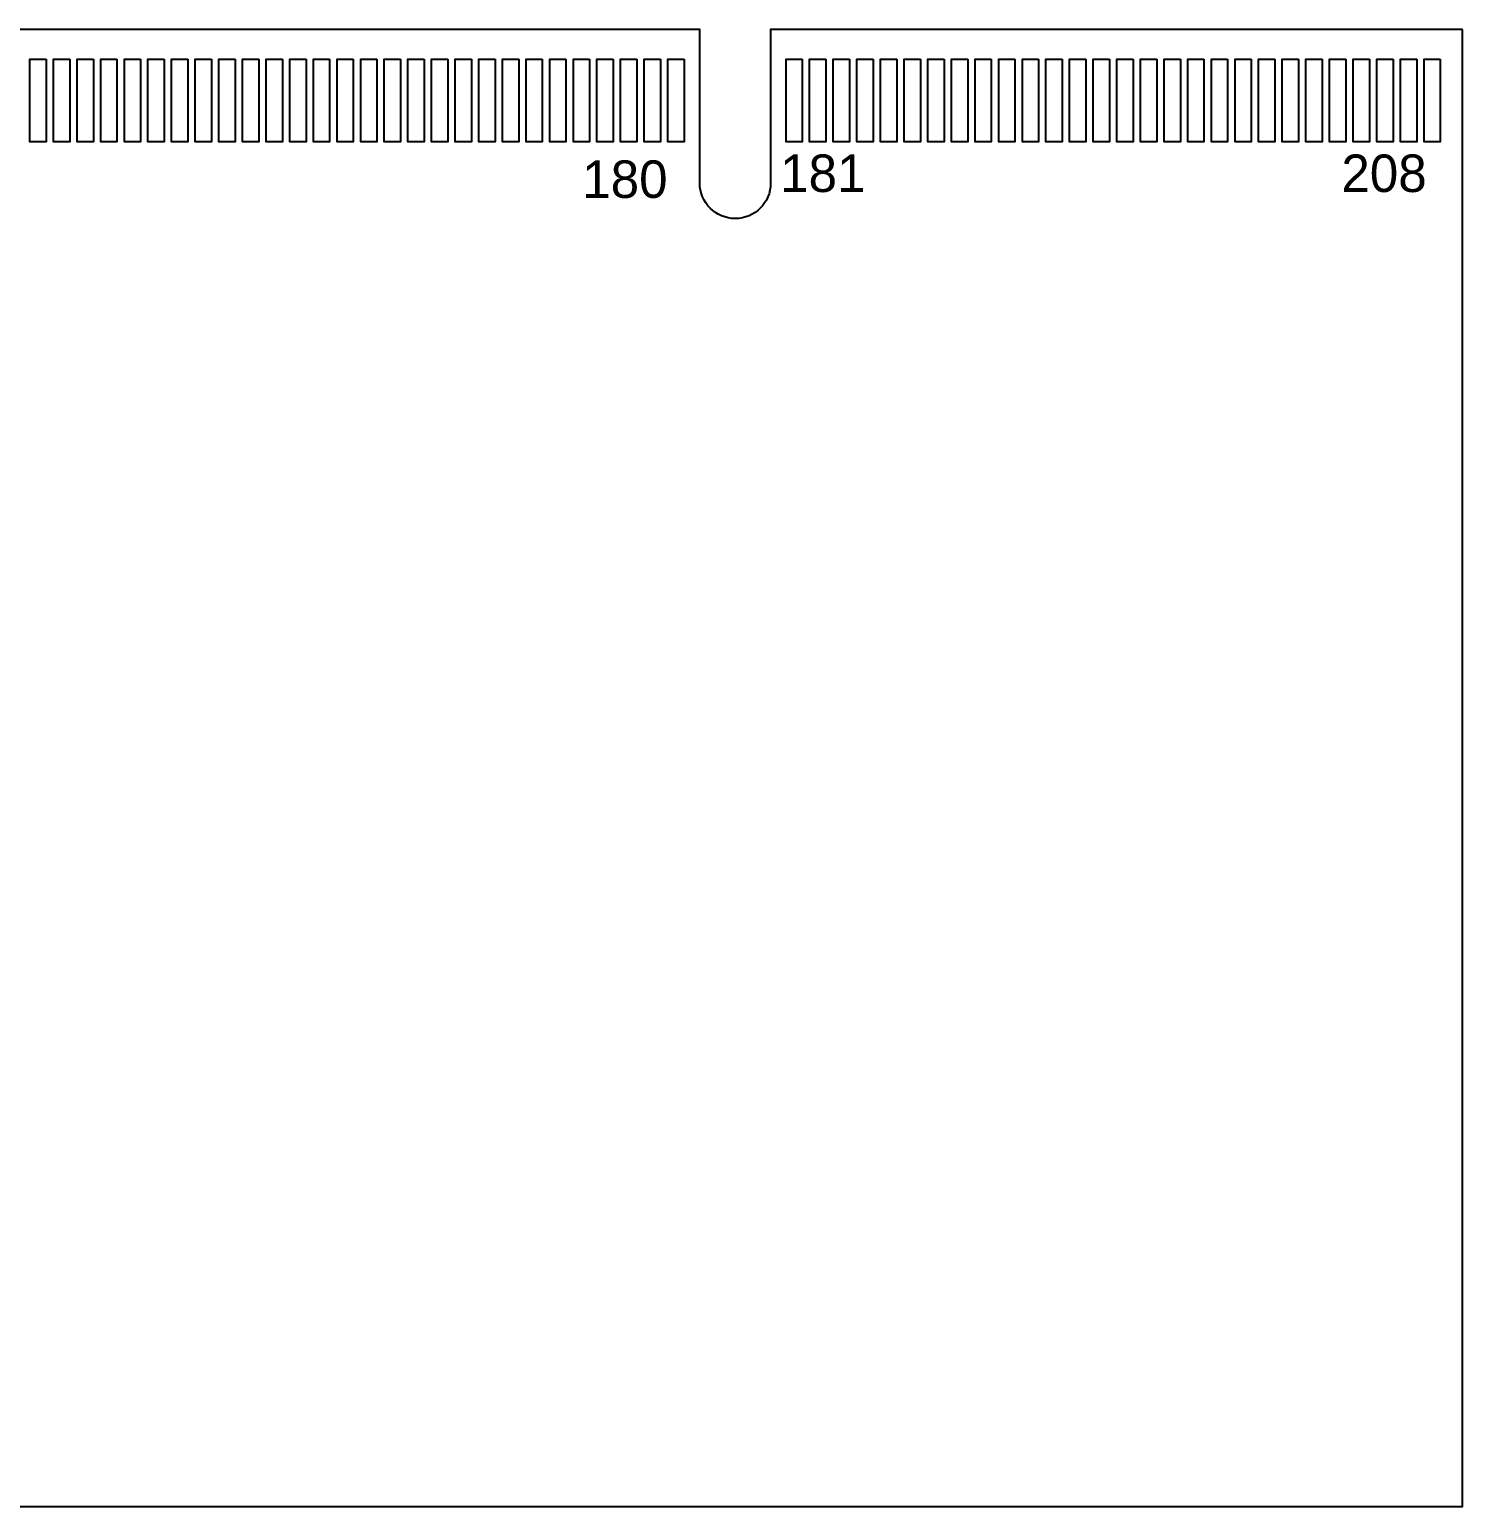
# Model space of a CAD drawing. Extents: x 0 to 119, y -50 to 0.
# Drawn here: x 70.8 to 119.3, y -50 to 0 of the extents above; entities that cross this region are included whole.
import ezdxf

# ---------------------------------------------------------------- set-up
doc = ezdxf.new("R2010")
doc.units = 0
doc.header["$MEASUREMENT"] = 0
for name, color, linetype in [('OUTLINE', 1, 'CONTINUOUS'), ('PINS', 80, 'CONTINUOUS'), ('SILKSCREEN', 7, 'CONTINUOUS')]:
    doc.layers.add(name, color=color, linetype=linetype)

msp = doc.modelspace()

# ---------------------------------------------------------------- linework, layer by layer
at = {"layer": 'OUTLINE'}
msp.add_lwpolyline([(119.3, 0), (95.88, 0), (95.88, -5.2, -1), (93.48, -5.2), (93.48, 0), (66.85, 0), (66.85, -6.4), (52.45, -6.4), (52.45, 0), (29.03, 0), (29.03, -5.2, -1), (26.63, -5.2), (26.63, 0), (0, 0), (0, -50), (119.3, -50)], format="xyb", close=True, dxfattribs=at)
at = {"layer": 'PINS'}
for points in [[(71.35, -1), (71.35, -3.8), (70.8, -3.8), (70.8, -1)], [(72.15, -1), (72.15, -3.8), (71.6, -3.8), (71.6, -1)], [(72.95, -1), (72.95, -3.8), (72.4, -3.8), (72.4, -1)], [(73.75, -1), (73.75, -3.8), (73.2, -3.8), (73.2, -1)], [(74.55, -1), (74.55, -3.8), (74, -3.8), (74, -1)], [(75.35, -1), (75.35, -3.8), (74.8, -3.8), (74.8, -1)], [(76.15, -1), (76.15, -3.8), (75.6, -3.8), (75.6, -1)], [(76.95, -1), (76.95, -3.8), (76.4, -3.8), (76.4, -1)], [(77.75, -1), (77.75, -3.8), (77.2, -3.8), (77.2, -1)], [(78.55, -1), (78.55, -3.8), (78, -3.8), (78, -1)], [(79.35, -1), (79.35, -3.8), (78.8, -3.8), (78.8, -1)], [(80.15, -1), (80.15, -3.8), (79.6, -3.8), (79.6, -1)], [(80.95, -1), (80.95, -3.8), (80.4, -3.8), (80.4, -1)], [(81.75, -1), (81.75, -3.8), (81.2, -3.8), (81.2, -1)], [(82.55, -1), (82.55, -3.8), (82, -3.8), (82, -1)], [(83.35, -1), (83.35, -3.8), (82.8, -3.8), (82.8, -1)], [(84.15, -1), (84.15, -3.8), (83.6, -3.8), (83.6, -1)], [(84.95, -1), (84.95, -3.8), (84.4, -3.8), (84.4, -1)], [(85.75, -1), (85.75, -3.8), (85.2, -3.8), (85.2, -1)], [(86.55, -1), (86.55, -3.8), (86, -3.8), (86, -1)], [(87.35, -1), (87.35, -3.8), (86.8, -3.8), (86.8, -1)], [(88.15, -1), (88.15, -3.8), (87.6, -3.8), (87.6, -1)], [(88.95, -1), (88.95, -3.8), (88.4, -3.8), (88.4, -1)], [(89.75, -1), (89.75, -3.8), (89.2, -3.8), (89.2, -1)], [(90.55, -1), (90.55, -3.8), (90, -3.8), (90, -1)], [(91.35, -1), (91.35, -3.8), (90.8, -3.8), (90.8, -1)], [(92.15, -1), (92.15, -3.8), (91.6, -3.8), (91.6, -1)], [(92.95, -1), (92.95, -3.8), (92.4, -3.8), (92.4, -1)], [(96.95, -1), (96.95, -3.8), (96.4, -3.8), (96.4, -1)], [(97.75, -1), (97.75, -3.8), (97.2, -3.8), (97.2, -1)], [(98.55, -1), (98.55, -3.8), (98, -3.8), (98, -1)], [(99.35, -1), (99.35, -3.8), (98.8, -3.8), (98.8, -1)], [(100.15, -1), (100.15, -3.8), (99.6, -3.8), (99.6, -1)], [(100.95, -1), (100.95, -3.8), (100.4, -3.8), (100.4, -1)], [(101.75, -1), (101.75, -3.8), (101.2, -3.8), (101.2, -1)], [(102.55, -1), (102.55, -3.8), (102, -3.8), (102, -1)], [(103.35, -1), (103.35, -3.8), (102.8, -3.8), (102.8, -1)], [(104.15, -1), (104.15, -3.8), (103.6, -3.8), (103.6, -1)], [(104.95, -1), (104.95, -3.8), (104.4, -3.8), (104.4, -1)], [(105.75, -1), (105.75, -3.8), (105.2, -3.8), (105.2, -1)], [(106.55, -1), (106.55, -3.8), (106, -3.8), (106, -1)], [(107.35, -1), (107.35, -3.8), (106.8, -3.8), (106.8, -1)], [(108.15, -1), (108.15, -3.8), (107.6, -3.8), (107.6, -1)], [(108.95, -1), (108.95, -3.8), (108.4, -3.8), (108.4, -1)], [(109.75, -1), (109.75, -3.8), (109.2, -3.8), (109.2, -1)], [(110.55, -1), (110.55, -3.8), (110, -3.8), (110, -1)], [(111.35, -1), (111.35, -3.8), (110.8, -3.8), (110.8, -1)], [(112.15, -1), (112.15, -3.8), (111.6, -3.8), (111.6, -1)], [(112.95, -1), (112.95, -3.8), (112.4, -3.8), (112.4, -1)], [(113.75, -1), (113.75, -3.8), (113.2, -3.8), (113.2, -1)], [(114.55, -1), (114.55, -3.8), (114, -3.8), (114, -1)], [(115.35, -1), (115.35, -3.8), (114.8, -3.8), (114.8, -1)], [(116.15, -1), (116.15, -3.8), (115.6, -3.8), (115.6, -1)], [(116.95, -1), (116.95, -3.8), (116.4, -3.8), (116.4, -1)], [(117.75, -1), (117.75, -3.8), (117.2, -3.8), (117.2, -1)], [(118.55, -1), (118.55, -3.8), (118, -3.8), (118, -1)]]:
    msp.add_lwpolyline(points, close=True, dxfattribs=at)

# ---------------------------------------------------------------- texts
at = {"layer": 'SILKSCREEN', "width": 1.02}
for s, p in [('180', (89.5, -5.7)), ('181', (96.2, -5.5)), ('208', (115.2, -5.5))]:
    msp.add_text(s, height=1.27, dxfattribs=at).set_placement(p)

doc.saveas('drawing.dxf')
